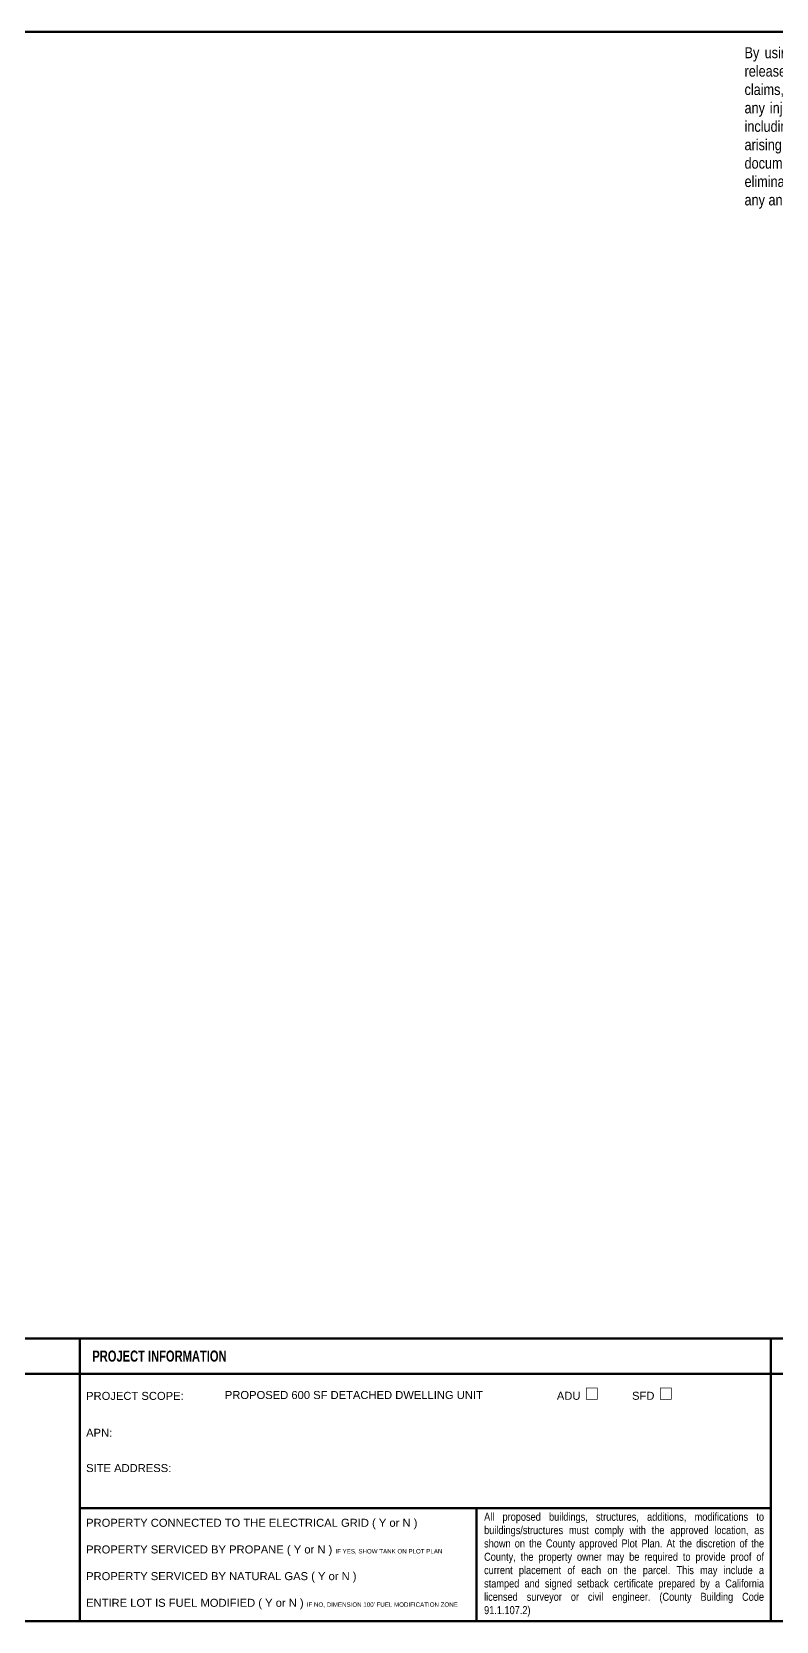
# Model space of a CAD drawing. Header units: inches. Extents: x -350 to 3672, y -1325 to 3943.
# Drawn here: x 3309.31 to 3319.83, y 973.39 to 995.89 of the extents above; entities that cross this region are included whole.
import ezdxf
from ezdxf.enums import TextEntityAlignment as Align

# ---------------------------------------------------------------- set-up
doc = ezdxf.new("R2010")
doc.units = ezdxf.units.IN
doc.header["$MEASUREMENT"] = 0
doc.layers.add('Plot Plan Border', color=7, linetype='Continuous', lineweight=50)
doc.layers.add('Plot Plan Notes', color=7, linetype='Continuous')
doc.styles.get("Standard").update_dxf_attribs({"font": 'arial.ttf'})
doc.styles.add('TITLE', font='ARIALNB.TTF', dxfattribs={"height": 0.4})

msp = doc.modelspace()

# ---------------------------------------------------------------- linework, layer by layer
at = {"layer": 'Plot Plan Border', "lineweight": 90}
msp.add_lwpolyline([(3298.6973, 995.894), (3333.1973, 995.894), (3333.1973, 973.394), (3298.6973, 973.394)], close=True, dxfattribs=at)
at = {"layer": 'Plot Plan Border'}
for points in [[(3306.6973, 976.894), (3309.98324, 976.894), (3309.98324, 977.394), (3306.6973, 977.394)], [(3309.98324, 976.894), (3319.75733, 976.894), (3319.75733, 977.394), (3309.98324, 977.394)], [(3319.75733, 977.394), (3324.6973, 977.394), (3324.6973, 976.894), (3319.75733, 976.894)], [(3306.6973, 976.894), (3309.98324, 976.894), (3309.98324, 973.394), (3306.6973, 973.394)], [(3309.98324, 974.99528), (3319.75733, 974.99528), (3319.75733, 976.894), (3309.98324, 976.894)], [(3324.6973, 976.894), (3319.75733, 976.894), (3319.75733, 973.394), (3324.6973, 973.394)], [(3309.98324, 973.394), (3319.75733, 973.394), (3319.75733, 974.99528), (3309.98324, 974.99528)], [(3319.75733, 974.99528), (3315.59455, 974.99528), (3315.59455, 973.394), (3319.75733, 973.394)]]:
    msp.add_lwpolyline(points, close=True, dxfattribs=at)

# ---------------------------------------------------------------- texts
at = {"style": 'TITLE', "width": 0.88}
msp.add_text('PROJECT INFORMATION', height=0.15625, dxfattribs=at).set_placement((3310.16142, 977.14706), align=Align.MIDDLE_LEFT)
msp.add_text('PROJECT SCOPE:', height=0.11328).set_placement((3310.07338, 976.58351), align=Align.MIDDLE_LEFT)
for s, p in [('APN:', (3310.07338, 976.00539)), ('SITE ADDRESS:', (3310.07338, 975.50539))]:
    msp.add_text(s, height=0.11328).set_placement(p)
at = {"char_height": 0.11328}
for s, width, heights, insert, attachment_point in [('PROPOSED 600 SF DETACHED DWELLING UNIT', 3.7451123, [0], (3312.03596, 976.59537), 4), ('ADU{\\H1.76554x; □}           SFD{\\H1.76554x; □}', 3.7451123, [0], (3316.73099, 976.52687), 7), ('\\pxqj;{\\fArial Narrow|b0|i0|c0|p34;All proposed buildings, structures, additions, modifications to buildings/structures must comply with the approved location, as shown on the County approved Plot Plan. At the discretion of the County, the property owner may be required to provide proof of current placement of each on the parcel. This may include a stamped and signed setback certificate prepared by a California licensed surveyor or civil engineer. (County Building Code 91.1.107.2)}', 3.9472314, [3.25634], (3315.70233, 974.19464), 4), ("\\pxsm2;PROPERTY CONNECTED TO THE ELECTRICAL GRID ( Y or N )\\PPROPERTY SERVICED BY PROPANE ( Y or N ) {\\H0.55173x;IF YES, SHOW TANK ON PLOT PLAN\\P}PROPERTY SERVICED BY NATURAL GAS ( Y or N )\\PENTIRE LOT IS FUEL MODIFIED ( Y or N ) {\\H0.55173x;IF NO, DIMENSION 100' FUEL MODIFICATION ZONE}", 7.1596577, [0], (3310.07338, 974.84397), 1)]:
    msp.add_mtext_dynamic_manual_height_columns(s, width=width, gutter_width=1, heights=heights, dxfattribs=dict(at, insert=insert, attachment_point=attachment_point))
at = {"layer": 'Plot Plan Notes', "insert": (3319.38588, 995.67615), "char_height": 0.15625, "attachment_point": 1}
msp.add_mtext_dynamic_manual_height_columns("\\pxqj;{\\fArial Narrow|b0|i0|c0|p34;By using these standard plans, the user agrees to release the County of San Diego from any and all claims, liabilities, suits, and demands on account of any injury, damage, or loss to persons or property, including injury or death, or economic losses, arising out of the use of these construction documents. The use of these plans does not eliminate or reduce the user's responsibility to verify any and all information.}", width=4.1345659, gutter_width=1, heights=[3.25634], dxfattribs=at)

doc.saveas('drawing.dxf')
